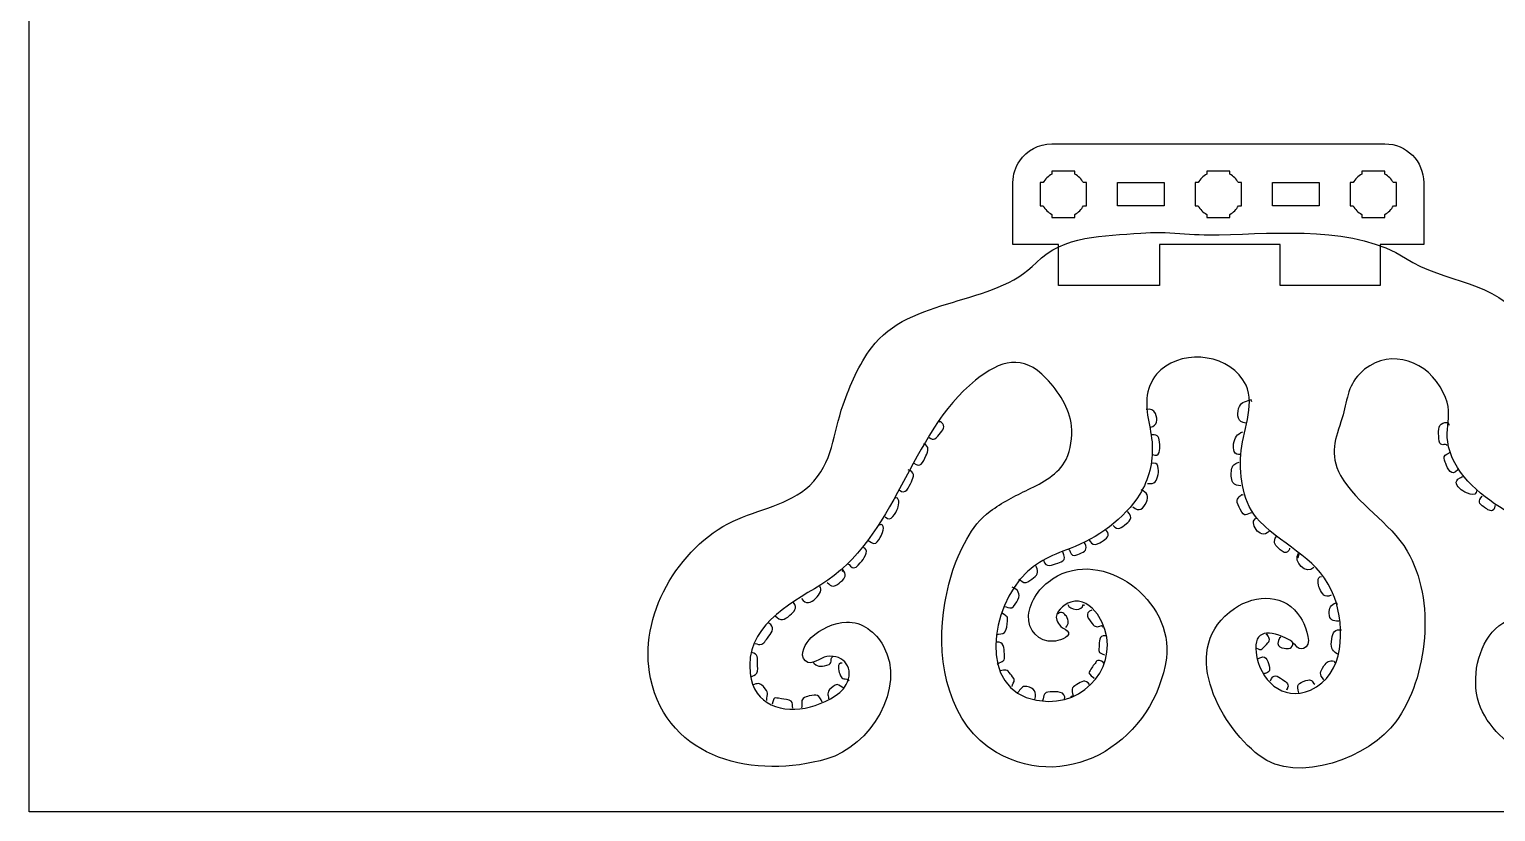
# Model space of a CAD drawing. Extents: x 0 to 879, y 0 to 842.
# Drawn here: x 0 to 536, y 0 to 286 of the extents above; entities that cross this region are included whole.
import ezdxf

# ---------------------------------------------------------------- set-up
doc = ezdxf.new("R2010")
doc.units = 0
doc.header["$MEASUREMENT"] = 0
doc.layers.add('LAYER_1', color=7, linetype='CONTINUOUS')

msp = doc.modelspace()

# ---------------------------------------------------------------- linework, layer by layer
at = {"layer": 'LAYER_1'}
msp.add_lwpolyline([(0, 841.89), (878.58, 841.89), (878.58, 0), (0, 0), (0, 841.89)], dxfattribs=at)
at = {"layer": 'LAYER_1', "color": 7}
for points in [[(415.08, 221.59), (398.07, 221.59), (398.07, 230.1), (415.08, 230.1), (415.08, 221.59)], [(471.77, 221.59), (454.76, 221.59), (454.76, 230.1), (471.77, 230.1), (471.77, 221.59)]]:
    msp.add_lwpolyline(points, dxfattribs=at)
at = {"layer": 'LAYER_1', "color": 250}
for points, knots in [([(362.3, 238.13), (360.73, 235.85), (359.81, 233.08), (359.81, 230.1), (359.81, 230.1), (359.81, 207.43), (359.81, 207.43), (359.81, 207.43), (376.5, 207.43), (376.5, 207.43), (376.5, 207.43), (376.5, 192.42), (376.5, 192.42), (376.5, 192.42), (413.35, 192.42), (413.35, 192.42), (413.35, 192.42), (413.35, 207.43), (413.35, 207.43), (413.35, 207.43), (457.49, 207.43), (457.49, 207.43), (457.49, 207.43), (457.49, 192.42), (457.49, 192.42), (457.49, 192.42), (494.13, 192.42), (494.13, 192.42), (494.13, 192.42), (494.13, 207.43), (494.13, 207.43), (494.13, 207.43), (510.04, 207.43), (510.04, 207.43), (510.04, 207.43), (510.04, 230.1), (510.04, 230.1), (510.04, 237.93), (503.7, 244.28), (495.87, 244.28), (495.87, 244.28), (373.98, 244.28), (373.98, 244.28), (369.13, 244.28), (364.86, 241.85), (362.3, 238.13)], [0, 0, 0, 0, 1, 1, 1, 2, 2, 2, 3, 3, 3, 4, 4, 4, 5, 5, 5, 6, 6, 6, 7, 7, 7, 8, 8, 8, 9, 9, 9, 10, 10, 10, 11, 11, 11, 12, 12, 12, 13, 13, 13, 14, 14, 14, 15, 15, 15, 15]), ([(435.27, 211), (425.39, 210.71), (416.13, 212.46), (406.57, 211.67), (392.89, 210.53), (378.23, 211), (368.39, 200.84), (352.83, 184.77), (322.11, 188.49), (308.04, 169.72), (303.44, 163.58), (300.27, 156.04), (297.68, 148.8), (293.92, 138.26), (294.17, 127.67), (285.48, 119.37), (278, 112.22), (266.49, 110.59), (257.41, 106.25), (237.4, 96.69), (222.42, 71.44), (227.24, 48.82), (233.65, 18.8), (265.76, 11.82), (291.7, 19.3), (307.39, 23.83), (321.05, 45.12), (312.34, 60.76), (309.65, 65.59), (304.6, 69.57), (298.93, 69.34), (294.36, 69.15), (289.34, 66.86), (286, 63.67), (284.17, 61.94), (281.22, 57.46), (283.88, 55.12), (286.1, 53.15), (289.29, 56.34), (291.7, 56.72), (298.15, 57.74), (301.92, 52.12), (298.84, 46.49), (296.55, 42.3), (290.07, 39.56), (285.69, 38.35), (275.6, 35.56), (264.93, 38.97), (263.66, 50.57), (261.82, 67.45), (277.14, 75.42), (289.5, 82.99), (317.26, 100.01), (321.72, 138.26), (346.09, 157.81), (355.26, 165.16), (363.42, 167.57), (371.98, 158.47), (376.56, 153.62), (380.53, 147.77), (381.21, 141.02), (381.61, 137.11), (381, 132.44), (379.22, 128.88), (376.49, 123.4), (370.69, 120.34), (365.39, 117.83), (360.57, 115.54), (355.81, 113.06), (351.49, 109.91), (347.71, 107.16), (345.22, 103.66), (342.89, 99.63), (338.14, 91.43), (335.64, 82.18), (334.41, 72.83), (331.97, 54.31), (336.44, 31.67), (353.76, 21.68), (380.95, 6), (411.81, 26.87), (415.91, 56.17), (418.79, 76.77), (392.87, 97.26), (374.3, 85.18), (369.9, 82.32), (365.88, 77.13), (365.52, 71.74), (365.16, 66.44), (369.21, 61.9), (374.7, 62.33), (376.03, 62.43), (380.69, 63.5), (380.08, 65.58), (379.86, 66.34), (377.91, 67.18), (377.33, 67.77), (376.66, 68.43), (376.11, 69.2), (375.81, 70.07), (374.82, 72.94), (378.36, 75.78), (380.93, 76.65), (384.89, 77.99), (388.54, 75.36), (390.68, 72.2), (400.57, 57.62), (389, 40.09), (372.8, 40.34), (347.62, 40.73), (350.44, 70.51), (362.31, 84.87), (367.28, 90.88), (373.6, 93.65), (380.74, 96.29), (390.47, 99.88), (400.71, 107.22), (406.2, 116.13), (409.5, 121.48), (411.04, 127.79), (410.75, 134.05), (410.45, 140.46), (407.63, 147.13), (409.16, 153.53), (409.96, 156.92), (411.67, 159.61), (413.93, 161.63), (422.68, 169.45), (439.75, 167.19), (445.06, 156.03), (448.58, 148.65), (443.54, 138.46), (443.15, 130.68), (442.72, 122.11), (443.76, 112.75), (450.01, 106.29), (459.84, 96.12), (472.27, 92.71), (477.41, 78.34), (481.31, 67.45), (481.23, 49.97), (468.68, 44.5), (458.35, 40), (449.93, 48.35), (448.73, 58.18), (447.7, 66.7), (453.59, 66.69), (461.03, 62.73), (463.09, 61.63), (464.29, 57.9), (467.03, 60.35), (469.32, 62.41), (466.22, 69), (465.01, 70.98), (459.67, 79.77), (448.8, 79.79), (440.8, 74.35), (420.24, 60.38), (434.61, 32.49), (449.88, 20.5), (463.7, 9.65), (490.59, 19.98), (499.86, 32.87), (511.67, 49.28), (514.54, 77.46), (504.01, 95.33), (497.58, 106.24), (485.76, 112.05), (479.64, 123.03), (475.29, 130.85), (477.8, 136.34), (480.24, 144.08), (482.08, 149.91), (482.02, 155.59), (486.65, 160.22), (495.95, 169.52), (509.62, 166.12), (516.06, 155.42), (522.91, 144.02), (515.49, 141.21), (520.51, 129.49), (524.8, 119.47), (535.56, 112.26), (544.89, 107.43), (557.2, 101.06), (576.37, 93.54), (580.09, 78.6), (583.82, 63.62), (582.11, 37.05), (561.51, 36.59), (555.35, 36.45), (546.26, 42.49), (544.29, 48.64), (542.63, 53.81), (546.8, 64.19), (553.22, 63.84), (554.97, 63.75), (556.83, 62.2), (558.5, 62.33), (561.82, 62.61), (556.95, 69.28), (555.46, 70.19), (552.55, 71.98), (548.64, 72.47), (545.35, 71.62), (540.71, 70.44), (536.77, 68.23), (533.98, 64.24), (528.68, 56.67), (527.31, 44.86), (531.55, 36.54), (535.79, 28.22), (544.04, 22.11), (552.32, 18.19), (565.04, 12.15), (578.86, 15.21), (591, 21.58), (607.56, 30.27), (614.36, 47.2), (614.35, 65.43), (614.33, 86), (607.87, 115.05), (588.85, 126.36), (579.55, 131.89), (568.42, 133.09), (558.93, 138.34), (538.01, 149.92), (554.5, 164.16), (545.47, 179.98), (537.47, 194.01), (517.41, 193.33), (503.38, 202.49), (485.55, 214.12), (457.08, 211.64), (435.27, 211)], [0, 0, 0, 0, 1, 1, 1, 2, 2, 2, 3, 3, 3, 4, 4, 4, 5, 5, 5, 6, 6, 6, 7, 7, 7, 8, 8, 8, 9, 9, 9, 10, 10, 10, 11, 11, 11, 12, 12, 12, 13, 13, 13, 14, 14, 14, 15, 15, 15, 16, 16, 16, 17, 17, 17, 18, 18, 18, 19, 19, 19, 20, 20, 20, 21, 21, 21, 22, 22, 22, 23, 23, 23, 24, 24, 24, 25, 25, 25, 26, 26, 26, 27, 27, 27, 28, 28, 28, 29, 29, 29, 30, 30, 30, 31, 31, 31, 32, 32, 32, 33, 33, 33, 34, 34, 34, 35, 35, 35, 36, 36, 36, 37, 37, 37, 38, 38, 38, 39, 39, 39, 40, 40, 40, 41, 41, 41, 42, 42, 42, 43, 43, 43, 44, 44, 44, 45, 45, 45, 46, 46, 46, 47, 47, 47, 48, 48, 48, 49, 49, 49, 50, 50, 50, 51, 51, 51, 52, 52, 52, 53, 53, 53, 54, 54, 54, 55, 55, 55, 56, 56, 56, 57, 57, 57, 58, 58, 58, 59, 59, 59, 60, 60, 60, 61, 61, 61, 62, 62, 62, 63, 63, 63, 64, 64, 64, 65, 65, 65, 66, 66, 66, 67, 67, 67, 68, 68, 68, 69, 69, 69, 70, 70, 70, 71, 71, 71, 72, 72, 72, 73, 73, 73, 74, 74, 74, 75, 75, 75, 76, 76, 76, 77, 77, 77, 78, 78, 78, 78]), ([(445, 142.17), (441.88, 142.17), (441.71, 145.14), (442.33, 147.42), (442.96, 149.72), (444.55, 150), (446.67, 150.72), (446.89, 150.55), (447, 150.31), (447, 150)], [0, 0, 0, 0, 1, 1, 1, 2, 2, 2, 3, 3, 3, 3]), ([(410.17, 140.67), (412.53, 141.26), (412.92, 143.22), (411.92, 145.65), (411.33, 147.06), (410.18, 147.34), (408.5, 147.17)], [0, 0, 0, 0, 1, 1, 1, 2, 2, 2, 2]), ([(329.17, 136.83), (330.11, 136.4), (330.39, 136), (331.25, 136.33), (331.9, 136.59), (332.77, 137.99), (333.24, 138.54), (334.72, 140.23), (335.15, 141.47), (332.96, 142.89), (332.77, 142.91), (332.78, 142.78), (333, 142.5)], [0, 0, 0, 0, 1, 1, 1, 2, 2, 2, 3, 3, 3, 4, 4, 4, 4]), ([(518.67, 134), (517.95, 134.77), (516.83, 133.65), (515.99, 134.79), (515.53, 135.41), (515.54, 137.48), (515.49, 138.26), (515.36, 140.63), (515.93, 142.37), (518.69, 142.41), (519.07, 142.17), (519.28, 141.81), (519.33, 141.33)], [0, 0, 0, 0, 1, 1, 1, 2, 2, 2, 3, 3, 3, 4, 4, 4, 4]), ([(323.5, 127.5), (326.02, 125.53), (326.92, 127.73), (327.97, 130.14), (328.77, 131.96), (329.39, 133.65), (327.17, 134.5)], [0, 0, 0, 0, 1, 1, 1, 2, 2, 2, 2]), ([(410.83, 130.67), (413.6, 129.34), (413.67, 132.61), (413.5, 134.31), (413.23, 136.94), (413.28, 137.91), (410.5, 137.83)], [0, 0, 0, 0, 1, 1, 1, 2, 2, 2, 2]), ([(443.17, 130.67), (440.61, 130.29), (440.23, 132.52), (440.53, 134.55), (440.88, 136.89), (441.79, 138.12), (443.83, 139)], [0, 0, 0, 0, 1, 1, 1, 2, 2, 2, 2]), ([(522.5, 125), (520.26, 122.43), (518.79, 125.37), (518.1, 127.4), (517.94, 127.85), (517.37, 129.3), (517.49, 129.75), (517.81, 130.9), (519.23, 130.65), (519.67, 131.67)], [0, 0, 0, 0, 1, 1, 1, 2, 2, 2, 3, 3, 3, 3]), ([(318.17, 117.67), (320.54, 115.64), (321.67, 118.68), (322.67, 120.68), (323.6, 122.51), (323.99, 124.41), (321.5, 125)], [0, 0, 0, 0, 1, 1, 1, 2, 2, 2, 2]), ([(409, 120), (411.77, 119.87), (412.39, 120.75), (412.91, 123.39), (413.21, 124.87), (413.12, 128.44), (410.5, 127.33)], [0, 0, 0, 0, 1, 1, 1, 2, 2, 2, 2]), ([(443.17, 119.17), (441.93, 119.52), (441, 119.24), (440.24, 120.44), (439.47, 121.65), (439.61, 123.69), (439.8, 125.01), (440.06, 126.88), (440.69, 127.24), (442.5, 127.83)], [0, 0, 0, 0, 1, 1, 1, 2, 2, 2, 3, 3, 3, 3]), ([(529.47, 117.67), (529.35, 114.44), (524.96, 116.78), (523.75, 117.77), (522.05, 119.15), (520.92, 120.67), (523.33, 122.17), (523.49, 122.03), (524.6, 122.87), (524.67, 122.67)], [0, 0, 0, 0, 1, 1, 1, 2, 2, 2, 3, 3, 3, 3]), ([(313, 107.83), (315.4, 105.58), (316.83, 109.29), (317.67, 111.04), (318.17, 112.07), (318.54, 115.81), (316.33, 114.5)], [0, 0, 0, 0, 1, 1, 1, 2, 2, 2, 2]), ([(403.67, 111.5), (405.94, 109.5), (407.43, 110.73), (408.65, 113.25), (409.63, 115.28), (408.84, 116.88), (406.67, 117.67)], [0, 0, 0, 0, 1, 1, 1, 2, 2, 2, 2]), ([(447.5, 109.33), (444.8, 109.06), (444.83, 107.04), (442.89, 110.67), (442.44, 111.52), (441.7, 112.9), (441.83, 113.89), (441.95, 114.85), (443.82, 116.58), (443.83, 115.83)], [0, 0, 0, 0, 1, 1, 1, 2, 2, 2, 3, 3, 3, 3]), ([(536.17, 112), (536.18, 111.99), (535.91, 110.43), (535.26, 110.16), (534.21, 109.73), (532.78, 110.99), (532, 111.47), (530.23, 112.56), (529.76, 113.73), (531.49, 115.39), (531.55, 115.26), (531.43, 115.52), (531.49, 115.39)], [0, 0, 0, 0, 1, 1, 1, 2, 2, 2, 3, 3, 3, 4, 4, 4, 4]), ([(396.5, 104.67), (398.22, 102.66), (399.47, 103.78), (401.33, 105.42), (401.88, 105.9), (402.79, 106.67), (402.92, 107.43), (403.08, 108.37), (401.64, 110.2), (401.67, 109.67)], [0, 0, 0, 0, 1, 1, 1, 2, 2, 2, 3, 3, 3, 3]), ([(306.83, 99.17), (307.58, 98.99), (308.54, 97.74), (309.63, 98.19), (310.28, 98.46), (311.29, 100.36), (311.63, 100.96), (312.23, 102.02), (313.36, 105.94), (310.83, 104.83)], [0, 0, 0, 0, 1, 1, 1, 2, 2, 2, 3, 3, 3, 3]), ([(387.67, 99.33), (388.51, 98.58), (388.42, 97.69), (390, 97.79), (391.06, 97.86), (392.04, 98.62), (392.87, 99.17), (394.55, 100.27), (395.6, 101.67), (393.5, 103.17)], [0, 0, 0, 0, 1, 1, 1, 2, 2, 2, 3, 3, 3, 3]), ([(299.33, 90.67), (300.01, 90.57), (300.64, 89.08), (301.65, 89.14), (302.6, 89.2), (303.99, 91.04), (304.5, 91.69), (305.63, 93.12), (307.56, 96.35), (304.72, 96.67)], [0, 0, 0, 0, 1, 1, 1, 2, 2, 2, 3, 3, 3, 3]), ([(380.17, 96), (380.57, 95.83), (380.82, 94.2), (381.53, 93.86), (382.27, 93.5), (383.43, 94.09), (384.1, 94.34), (386.31, 95.17), (387.1, 95.82), (386.15, 98.16), (386.01, 98.35), (385.96, 98.3), (386, 98)], [0, 0, 0, 0, 1, 1, 1, 2, 2, 2, 3, 3, 3, 4, 4, 4, 4]), ([(461, 96.33), (461.04, 96.2), (460.48, 94.96), (459.71, 94.79), (458.82, 94.61), (457.71, 95.7), (456.99, 96.33), (455.4, 97.75), (454.89, 98.76), (456.17, 100.67)], [0, 0, 0, 0, 1, 1, 1, 2, 2, 2, 3, 3, 3, 3]), ([(371, 92), (371.63, 89.03), (374.25, 90.19), (376.17, 90.96), (376.96, 91.28), (378.13, 91.42), (378.51, 92.19), (378.96, 93.08), (377.92, 94.95), (378, 95)], [0, 0, 0, 0, 1, 1, 1, 2, 2, 2, 3, 3, 3, 3]), ([(469.83, 89.33), (467.21, 86.44), (461.95, 91.38), (464.27, 94.59), (464.41, 93.98), (464.26, 93.39), (463.83, 92.83)], [0, 0, 0, 0, 1, 1, 1, 2, 2, 2, 2]), ([(291.83, 83.83), (292.81, 83.17), (292.88, 82.41), (294.21, 82.53), (295.11, 82.62), (296.13, 83.46), (296.77, 84.02), (298.64, 85.65), (299.06, 86.6), (297.44, 88.7), (297.35, 88.42), (297.37, 88.13), (297.5, 87.83)], [0, 0, 0, 0, 1, 1, 1, 2, 2, 2, 3, 3, 3, 4, 4, 4, 4]), ([(362, 85), (362.81, 84.62), (363.35, 83.63), (364.58, 83.83), (365.32, 83.95), (366.72, 85.04), (367.33, 85.48), (369.23, 86.88), (369.16, 88.16), (368, 90.17)], [0, 0, 0, 0, 1, 1, 1, 2, 2, 2, 3, 3, 3, 3]), ([(476.17, 79.17), (473.75, 78.11), (473.04, 79.5), (471.93, 81.76), (471.35, 82.94), (470.88, 86.1), (472.67, 86)], [0, 0, 0, 0, 1, 1, 1, 2, 2, 2, 2]), ([(356.67, 75), (357.42, 75.12), (358.46, 74.29), (359.34, 74.62), (360.26, 74.96), (361.21, 76.73), (361.59, 77.51), (362.65, 79.72), (361.7, 81.23), (359.5, 82.17)], [0, 0, 0, 0, 1, 1, 1, 2, 2, 2, 3, 3, 3, 3]), ([(272.83, 71.67), (274.82, 69.64), (276.04, 69.97), (278.19, 71.83), (279.82, 73.24), (281.1, 74.47), (279.5, 76.5)], [0, 0, 0, 0, 1, 1, 1, 2, 2, 2, 2]), ([(379.83, 75.83), (380.26, 73.55), (385.66, 73.3), (385.35, 75.69), (385.59, 75.81), (385.75, 75.69), (385.83, 75.33)], [0, 0, 0, 0, 1, 1, 1, 2, 2, 2, 2]), ([(479, 69.67), (476.66, 69.67), (475.64, 69.93), (475.49, 72.57), (475.39, 74.38), (476.1, 75.91), (478.02, 76.35), (478.29, 76.21), (478.39, 75.99), (478.33, 75.67)], [0, 0, 0, 0, 1, 1, 1, 2, 2, 2, 3, 3, 3, 3]), ([(353.83, 64.67), (354.68, 65.28), (356, 64.8), (356.77, 65.57), (357.53, 66.32), (357.65, 68.64), (357.8, 69.65), (358.16, 72.12), (356.97, 71.25), (355.83, 72.83)], [0, 0, 0, 0, 1, 1, 1, 2, 2, 2, 3, 3, 3, 3]), ([(379.17, 67.33), (380.25, 68.76), (380.26, 69.9), (379.33, 71.46), (378.77, 72.4), (377.32, 73.53), (376.33, 72.33)], [0, 0, 0, 0, 1, 1, 1, 2, 2, 2, 2]), ([(388.67, 73.67), (385.68, 72.86), (387.39, 70.39), (388.76, 68.82), (389.96, 67.45), (390.51, 67.41), (392.22, 68.05), (392.47, 67.97), (392.56, 67.79), (392.5, 67.5)], [0, 0, 0, 0, 1, 1, 1, 2, 2, 2, 3, 3, 3, 3]), ([(265.5, 61.5), (266.37, 61.41), (266.98, 60.86), (267.92, 61.26), (268.86, 61.67), (269.92, 63.37), (270.51, 64.18), (271.76, 65.88), (272.86, 67.63), (270.47, 68.95), (270.29, 68.73), (270.26, 69.25), (270.47, 68.95)], [0, 0, 0, 0, 1, 1, 1, 2, 2, 2, 3, 3, 3, 4, 4, 4, 4]), ([(393.67, 64.33), (390.99, 64.73), (391.53, 62.13), (391.3, 60.29), (390.99, 57.89), (391.41, 58.27), (393.33, 57.33)], [0, 0, 0, 0, 1, 1, 1, 2, 2, 2, 2]), ([(448.5, 59.83), (449.06, 59.92), (449.78, 59.09), (450.59, 59.33), (451, 59.45), (452.21, 60.83), (452.54, 61.16), (454.11, 62.75), (453.74, 63.06), (452.8, 64.82), (452.54, 64.91), (452.56, 64.74), (452.33, 64.67)], [0, 0, 0, 0, 1, 1, 1, 2, 2, 2, 3, 3, 3, 4, 4, 4, 4]), ([(478.5, 57.67), (476.09, 59.34), (476.01, 60), (476.46, 63.28), (476.78, 65.58), (477.61, 66.88), (480, 66.5)], [0, 0, 0, 0, 1, 1, 1, 2, 2, 2, 2]), ([(354, 54), (356.13, 55.34), (356.99, 54.67), (356.69, 57.68), (356.46, 59.88), (356.63, 62.31), (353.83, 62)], [0, 0, 0, 0, 1, 1, 1, 2, 2, 2, 2]), ([(457.83, 63.83), (457.16, 63.76), (456.41, 61.58), (456.9, 60.74), (457.25, 60.14), (458.98, 59.71), (459.62, 59.66), (460.16, 59.62), (461.15, 59.67), (461.59, 60.04), (462.2, 60.57), (462.18, 61.86), (462.33, 61.83)], [0, 0, 0, 0, 1, 1, 1, 2, 2, 2, 3, 3, 3, 4, 4, 4, 4]), ([(263.83, 49.17), (264.47, 49.78), (265.65, 49.92), (266.13, 50.7), (266.64, 51.54), (266.33, 53.12), (266.33, 54.05), (266.33, 56.15), (266.7, 57.81), (264.17, 58.17)], [0, 0, 0, 0, 1, 1, 1, 2, 2, 2, 3, 3, 3, 3]), ([(286.5, 54.83), (288.22, 53), (289.19, 52.93), (291.75, 53.58), (294.34, 54.24), (292.44, 55.62), (294, 56.83)], [0, 0, 0, 0, 1, 1, 1, 2, 2, 2, 2]), ([(297.33, 54.33), (295.2, 54.54), (296.07, 51.56), (296.42, 50.42), (297.07, 48.32), (297.78, 48.85), (299.7, 48.23), (299.82, 48.11), (299.81, 47.98), (299.67, 47.83)], [0, 0, 0, 0, 1, 1, 1, 2, 2, 2, 3, 3, 3, 3]), ([(393, 54.33), (393.13, 54.82), (391.55, 55.53), (390.83, 55.34), (390.28, 55.19), (390.22, 54.71), (389.83, 54.26), (388.95, 53.22), (388.2, 51.97), (387.56, 50.81), (388.02, 50.04), (388.69, 49.37), (389.49, 48.96), (389.42, 48.79), (389.31, 48.83), (389.17, 48.67)], [0, 0, 0, 0, 1, 1, 1, 2, 2, 2, 3, 3, 3, 4, 4, 4, 5, 5, 5, 5]), ([(449.5, 56), (452.22, 57.66), (452.97, 55.64), (453.5, 53.33), (453.95, 51.43), (453.74, 51.06), (451.83, 50.38), (451.88, 50.57), (452, 50.72), (452.17, 50.83)], [0, 0, 0, 0, 1, 1, 1, 2, 2, 2, 3, 3, 3, 3]), ([(473.5, 48.17), (471.9, 50.42), (471.92, 50.95), (473.54, 53.3), (474.74, 55.05), (475.32, 55.42), (477.34, 55.01), (477.39, 54.84), (477.45, 54.67), (477.5, 54.5)], [0, 0, 0, 0, 1, 1, 1, 2, 2, 2, 3, 3, 3, 3]), ([(359.5, 45.83), (359.43, 46.47), (360.46, 47.36), (360.3, 48.3), (360.23, 48.7), (359.2, 49.93), (358.92, 50.33), (357.56, 52.29), (357.12, 51.8), (355, 51.5)], [0, 0, 0, 0, 1, 1, 1, 2, 2, 2, 3, 3, 3, 3]), ([(387.83, 46.5), (386.35, 48.58), (384.82, 47.63), (383.17, 46.54), (381.02, 45.12), (381.18, 44.82), (381.86, 42.38), (381.52, 42.24), (381.18, 42.11), (380.83, 42)], [0, 0, 0, 0, 1, 1, 1, 2, 2, 2, 3, 3, 3, 3]), ([(454, 47.83), (455.04, 50.74), (456.45, 49.67), (458.35, 48.38), (459.96, 47.28), (461.08, 46.54), (459.97, 44.59), (460.04, 44.81), (460.16, 45), (460.33, 45.17)], [0, 0, 0, 0, 1, 1, 1, 2, 2, 2, 3, 3, 3, 3]), ([(464.33, 43.5), (463.57, 46.46), (464.03, 47.08), (466.97, 47.96), (469.22, 48.64), (468.98, 47.76), (470.17, 46.67)], [0, 0, 0, 0, 1, 1, 1, 2, 2, 2, 2]), ([(269.83, 40.67), (269.69, 43.29), (270.82, 43.48), (268.5, 45.74), (266.98, 47.23), (266.55, 46.97), (264.5, 46.33)], [0, 0, 0, 0, 1, 1, 1, 2, 2, 2, 2]), ([(290, 40), (288.93, 42.69), (288.1, 43.09), (285.25, 42.32), (284.6, 42.14), (283.59, 41.96), (283.1, 41.45), (282.07, 40.38), (282.85, 39.28), (282.5, 38)], [0, 0, 0, 0, 1, 1, 1, 2, 2, 2, 3, 3, 3, 3]), ([(297.67, 45.33), (297.31, 45.41), (296.34, 46.5), (295.51, 46.47), (294.6, 46.44), (293.35, 45.33), (292.75, 44.67), (291.43, 43.21), (292.6, 42.04), (292.33, 41.33)], [0, 0, 0, 0, 1, 1, 1, 2, 2, 2, 3, 3, 3, 3]), ([(367.83, 41), (368.55, 43.68), (367.71, 45.31), (364.83, 45.8), (362.95, 46.12), (362.68, 44.7), (361.5, 43.5)], [0, 0, 0, 0, 1, 1, 1, 2, 2, 2, 2]), ([(378.67, 41), (379.32, 44.15), (375.65, 43.97), (373.43, 43.83), (370.71, 43.67), (371.34, 42.71), (370.67, 40.5)], [0, 0, 0, 0, 1, 1, 1, 2, 2, 2, 2]), ([(279.33, 37.83), (278.97, 38.73), (279.48, 39.77), (278.64, 40.48), (277.96, 41.06), (276, 41.15), (275.11, 41.29), (271.95, 41.8), (272.71, 42.04), (271.69, 39.36)], [0, 0, 0, 0, 1, 1, 1, 2, 2, 2, 3, 3, 3, 3])]:
    msp.add_open_spline(points, degree=3, knots=knots, dxfattribs=at)
at = {"layer": 'LAYER_1', "color": 7}
for points in [[(386.73, 221.59), (386.73, 221.59), (385.59, 221.59), (385.59, 221.59), (384.85, 220.3), (383.77, 219.23), (382.48, 218.48), (382.48, 218.48), (382.48, 217.34), (382.48, 217.34), (382.48, 217.34), (378.23, 217.34), (378.23, 217.34), (378.23, 217.34), (373.98, 217.34), (373.98, 217.34), (373.98, 217.34), (373.98, 218.48), (373.98, 218.48), (372.69, 219.23), (371.61, 220.3), (370.86, 221.59), (370.86, 221.59), (369.72, 221.59), (369.72, 221.59), (369.72, 221.59), (369.72, 225.85), (369.72, 225.85), (369.72, 225.85), (369.72, 230.1), (369.72, 230.1), (369.72, 230.1), (370.86, 230.1), (370.86, 230.1), (371.61, 231.39), (372.69, 232.47), (373.98, 233.21), (373.98, 233.21), (373.98, 234.35), (373.98, 234.35), (373.98, 234.35), (378.23, 234.35), (378.23, 234.35), (378.23, 234.35), (382.48, 234.35), (382.48, 234.35), (382.48, 234.35), (382.48, 233.21), (382.48, 233.21), (383.77, 232.47), (384.85, 231.39), (385.59, 230.1), (385.59, 230.1), (386.73, 230.1), (386.73, 230.1), (386.73, 230.1), (386.73, 225.85), (386.73, 225.85), (386.73, 225.85), (386.73, 221.59), (386.73, 221.59)], [(443.42, 221.59), (443.42, 221.59), (442.29, 221.59), (442.29, 221.59), (441.54, 220.3), (440.46, 219.23), (439.17, 218.48), (439.17, 218.48), (439.17, 217.34), (439.17, 217.34), (439.17, 217.34), (434.92, 217.34), (434.92, 217.34), (434.92, 217.34), (430.67, 217.34), (430.67, 217.34), (430.67, 217.34), (430.67, 218.48), (430.67, 218.48), (429.38, 219.23), (428.3, 220.3), (427.55, 221.59), (427.55, 221.59), (426.42, 221.59), (426.42, 221.59), (426.42, 221.59), (426.42, 225.85), (426.42, 225.85), (426.42, 225.85), (426.42, 230.1), (426.42, 230.1), (426.42, 230.1), (427.55, 230.1), (427.55, 230.1), (428.3, 231.39), (429.38, 232.47), (430.67, 233.21), (430.67, 233.21), (430.67, 234.35), (430.67, 234.35), (430.67, 234.35), (434.92, 234.35), (434.92, 234.35), (434.92, 234.35), (439.17, 234.35), (439.17, 234.35), (439.17, 234.35), (439.17, 233.21), (439.17, 233.21), (440.46, 232.47), (441.54, 231.39), (442.29, 230.1), (442.29, 230.1), (443.42, 230.1), (443.42, 230.1), (443.42, 230.1), (443.42, 225.85), (443.42, 225.85), (443.42, 225.85), (443.42, 221.59), (443.42, 221.59)], [(500.12, 221.59), (500.12, 221.59), (498.98, 221.59), (498.98, 221.59), (498.23, 220.3), (497.16, 219.23), (495.87, 218.48), (495.87, 218.48), (495.87, 217.34), (495.87, 217.34), (495.87, 217.34), (491.61, 217.34), (491.61, 217.34), (491.61, 217.34), (487.36, 217.34), (487.36, 217.34), (487.36, 217.34), (487.36, 218.48), (487.36, 218.48), (486.07, 219.23), (485, 220.3), (484.25, 221.59), (484.25, 221.59), (483.11, 221.59), (483.11, 221.59), (483.11, 221.59), (483.11, 225.85), (483.11, 225.85), (483.11, 225.85), (483.11, 230.1), (483.11, 230.1), (483.11, 230.1), (484.25, 230.1), (484.25, 230.1), (485, 231.39), (486.07, 232.47), (487.36, 233.21), (487.36, 233.21), (487.36, 234.35), (487.36, 234.35), (487.36, 234.35), (491.61, 234.35), (491.61, 234.35), (491.61, 234.35), (495.87, 234.35), (495.87, 234.35), (495.87, 234.35), (495.87, 233.21), (495.87, 233.21), (497.16, 232.47), (498.23, 231.39), (498.98, 230.1), (498.98, 230.1), (500.12, 230.1), (500.12, 230.1), (500.12, 230.1), (500.12, 225.85), (500.12, 225.85), (500.12, 225.85), (500.12, 221.59), (500.12, 221.59)]]:
    msp.add_open_spline(points, degree=3, knots=[0, 0, 0, 0, 1, 1, 1, 2, 2, 2, 3, 3, 3, 4, 4, 4, 5, 5, 5, 6, 6, 6, 7, 7, 7, 8, 8, 8, 9, 9, 9, 10, 10, 10, 11, 11, 11, 12, 12, 12, 13, 13, 13, 14, 14, 14, 15, 15, 15, 16, 16, 16, 17, 17, 17, 18, 18, 18, 19, 19, 19, 20, 20, 20, 20], dxfattribs=at)
at = {"layer": 'LAYER_1'}
msp.add_open_spline([(435.27, 211), (425.39, 210.71), (416.13, 212.46), (406.57, 211.67), (392.89, 210.53), (378.23, 211), (368.39, 200.84), (352.83, 184.77), (322.11, 188.49), (308.04, 169.72), (303.44, 163.58), (300.27, 156.04), (297.68, 148.8), (293.92, 138.26), (294.17, 127.67), (285.48, 119.37), (278, 112.22), (266.49, 110.59), (257.41, 106.25), (237.4, 96.69), (222.42, 71.44), (227.24, 48.82), (233.65, 18.8), (265.76, 11.82), (291.7, 19.3), (307.39, 23.83), (321.05, 45.12), (312.34, 60.76), (309.65, 65.59), (304.6, 69.57), (298.93, 69.34), (294.36, 69.15), (289.34, 66.86), (286, 63.67), (284.17, 61.94), (281.22, 57.46), (283.88, 55.12), (286.1, 53.15), (289.29, 56.34), (291.7, 56.72), (298.15, 57.74), (301.92, 52.12), (298.84, 46.49), (296.55, 42.3), (290.07, 39.56), (285.69, 38.35), (275.6, 35.56), (264.93, 38.97), (263.66, 50.57), (261.82, 67.45), (277.14, 75.42), (289.5, 82.99), (317.26, 100.01), (321.72, 138.26), (346.09, 157.81), (355.26, 165.16), (363.42, 167.57), (371.98, 158.47), (376.56, 153.62), (380.53, 147.77), (381.21, 141.02), (381.61, 137.11), (381, 132.44), (379.22, 128.88), (376.49, 123.4), (370.69, 120.34), (365.39, 117.83), (360.57, 115.54), (355.81, 113.06), (351.49, 109.91), (347.71, 107.16), (345.22, 103.66), (342.89, 99.63), (338.14, 91.43), (335.64, 82.18), (334.41, 72.83), (331.97, 54.31), (336.44, 31.67), (353.76, 21.68), (380.95, 6), (411.81, 26.87), (415.91, 56.17), (418.79, 76.77), (392.87, 97.26), (374.3, 85.18), (369.9, 82.32), (365.88, 77.13), (365.52, 71.74), (365.16, 66.44), (369.21, 61.9), (374.7, 62.33), (376.03, 62.43), (380.69, 63.5), (380.08, 65.58), (379.86, 66.34), (377.91, 67.18), (377.33, 67.77), (376.66, 68.43), (376.11, 69.2), (375.81, 70.07), (374.82, 72.94), (378.36, 75.78), (380.93, 76.65), (384.89, 77.99), (388.54, 75.36), (390.68, 72.2), (400.57, 57.62), (389, 40.09), (372.8, 40.34), (347.62, 40.73), (350.44, 70.51), (362.31, 84.87), (367.28, 90.88), (373.6, 93.65), (380.74, 96.29), (390.47, 99.88), (400.71, 107.22), (406.2, 116.13), (409.5, 121.48), (411.04, 127.79), (410.75, 134.05), (410.45, 140.46), (407.63, 147.13), (409.16, 153.53), (409.96, 156.92), (411.67, 159.61), (413.93, 161.63), (422.68, 169.45), (439.75, 167.19), (445.06, 156.03), (448.58, 148.65), (443.54, 138.46), (443.15, 130.68), (442.72, 122.11), (443.76, 112.75), (450.01, 106.29), (459.84, 96.12), (472.27, 92.71), (477.41, 78.34), (481.31, 67.45), (481.23, 49.97), (468.68, 44.5), (458.35, 40), (449.93, 48.35), (448.73, 58.18), (447.7, 66.7), (453.59, 66.69), (461.03, 62.73), (463.09, 61.63), (464.29, 57.9), (467.03, 60.35), (469.32, 62.41), (466.22, 69), (465.01, 70.98), (459.67, 79.77), (448.8, 79.79), (440.8, 74.35), (420.24, 60.38), (434.61, 32.49), (449.88, 20.5), (463.7, 9.65), (490.59, 19.98), (499.86, 32.87), (511.67, 49.28), (514.54, 77.46), (504.01, 95.33), (497.58, 106.24), (485.76, 112.05), (479.64, 123.03), (475.29, 130.85), (477.8, 136.34), (480.24, 144.08), (482.08, 149.91), (482.02, 155.59), (486.65, 160.22), (495.95, 169.52), (509.62, 166.12), (516.06, 155.42), (522.91, 144.02), (515.49, 141.21), (520.51, 129.49), (524.8, 119.47), (535.56, 112.26), (544.89, 107.43), (557.2, 101.06), (576.37, 93.54), (580.09, 78.6), (583.82, 63.62), (582.11, 37.05), (561.51, 36.59), (555.35, 36.45), (546.26, 42.49), (544.29, 48.64), (542.63, 53.81), (546.8, 64.19), (553.22, 63.84), (554.97, 63.75), (556.83, 62.2), (558.5, 62.33), (561.82, 62.61), (556.95, 69.28), (555.46, 70.19), (552.55, 71.98), (548.64, 72.47), (545.35, 71.62), (540.71, 70.44), (536.77, 68.23), (533.98, 64.24), (528.68, 56.67), (527.31, 44.86), (531.55, 36.54), (535.79, 28.22), (544.04, 22.11), (552.32, 18.19), (565.04, 12.15), (578.86, 15.21), (591, 21.58), (607.56, 30.27), (614.36, 47.2), (614.35, 65.43), (614.33, 86), (607.87, 115.05), (588.85, 126.36), (579.55, 131.89), (568.42, 133.09), (558.93, 138.34), (538.01, 149.92), (554.5, 164.16), (545.47, 179.98), (537.47, 194.01), (517.41, 193.33), (503.38, 202.49), (485.55, 214.12), (457.08, 211.64), (435.27, 211)], degree=3, knots=[0, 0, 0, 0, 1, 1, 1, 2, 2, 2, 3, 3, 3, 4, 4, 4, 5, 5, 5, 6, 6, 6, 7, 7, 7, 8, 8, 8, 9, 9, 9, 10, 10, 10, 11, 11, 11, 12, 12, 12, 13, 13, 13, 14, 14, 14, 15, 15, 15, 16, 16, 16, 17, 17, 17, 18, 18, 18, 19, 19, 19, 20, 20, 20, 21, 21, 21, 22, 22, 22, 23, 23, 23, 24, 24, 24, 25, 25, 25, 26, 26, 26, 27, 27, 27, 28, 28, 28, 29, 29, 29, 30, 30, 30, 31, 31, 31, 32, 32, 32, 33, 33, 33, 34, 34, 34, 35, 35, 35, 36, 36, 36, 37, 37, 37, 38, 38, 38, 39, 39, 39, 40, 40, 40, 41, 41, 41, 42, 42, 42, 43, 43, 43, 44, 44, 44, 45, 45, 45, 46, 46, 46, 47, 47, 47, 48, 48, 48, 49, 49, 49, 50, 50, 50, 51, 51, 51, 52, 52, 52, 53, 53, 53, 54, 54, 54, 55, 55, 55, 56, 56, 56, 57, 57, 57, 58, 58, 58, 59, 59, 59, 60, 60, 60, 61, 61, 61, 62, 62, 62, 63, 63, 63, 64, 64, 64, 65, 65, 65, 66, 66, 66, 67, 67, 67, 68, 68, 68, 69, 69, 69, 70, 70, 70, 71, 71, 71, 72, 72, 72, 73, 73, 73, 74, 74, 74, 75, 75, 75, 76, 76, 76, 77, 77, 77, 78, 78, 78, 78], dxfattribs=at)
at = {"layer": 'LAYER_1', "color": 250}
for points in [[(453.5, 102.5), (450, 98.94), (445.83, 106.33), (448.83, 107.33)], [(282.5, 78), (285.21, 73.38), (291.16, 81.01), (289.17, 82.33)]]:
    msp.add_open_spline(points, degree=3, dxfattribs=at)

doc.saveas('drawing.dxf')
